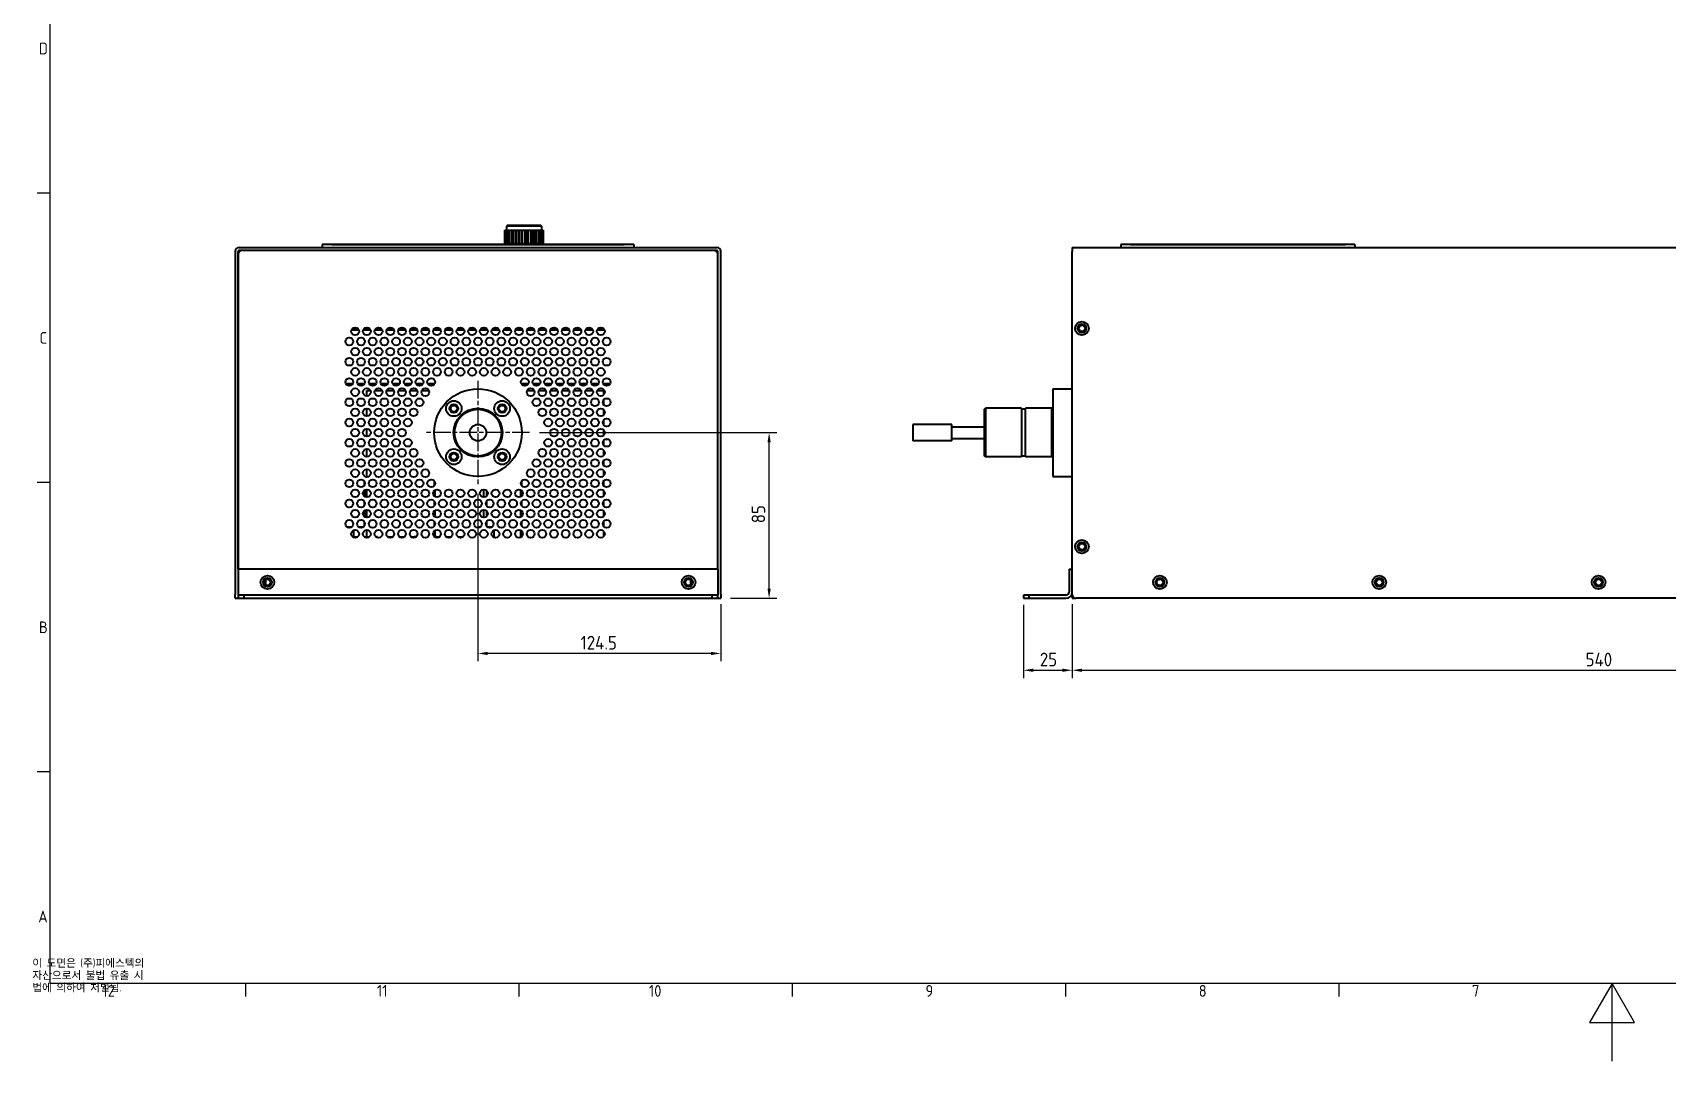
# Model space of a CAD drawing. Header units: millimetres. Extents: x 0 to 1682, y 0 to 1188.
# Drawn here: x 31 to 869, y 0 to 528 of the extents above; entities that cross this region are included whole.
import ezdxf

# ---------------------------------------------------------------- set-up
doc = ezdxf.new("R2010")
doc.units = ezdxf.units.MM
doc.header["$LTSCALE"] = 2
doc.linetypes.add('CHAIN', pattern=[0.3543, 0.2362, -0.0295, 0.0591, -0.0295])
doc.layers.get('0').update_dxf_attribs({"color": 3, "lineweight": 25})
for name, color, linetype, lineweight in [('가시적인 것(ISO)', 3, 'Continuous', 40), ('가시적인 좁은 것(ISO)', 3, 'Continuous', 35), ('경계(ISO)', 7, 'Continuous', 25), ('기호(ISO)', 5, 'Continuous', 25), ('중심 표식(ISO)', 1, 'Continuous', 25), ('치수(ISO)', 2, 'Continuous', 25)]:
    doc.layers.add(name, color=color, linetype=linetype, lineweight=lineweight)
doc.styles.add('문자 텍스트_M2B', font='isocp.shx')
doc.styles.add('문자 텍스트_PSTEK_POSCO', font='isocp.shx')
doc.styles.add('치수 텍스트_PSTEK_POSCO', font='isocp.shx')
doc.dimstyles.new('치수_PSTEK_POSCO', dxfattribs={"dimscale": 2, "dimtxt": 3.5, "dimasz": 2.5, "dimexe": 2, "dimexo": 2.5, "dimgap": 1, "dimtad": 1, "dimrnd": 1e-08, "dimdsep": 46, "dimtxsty": '치수 텍스트_PSTEK_POSCO', "dimcen": 0.09, "dimdle": 10, "dimclrd": 7, "dimclre": 7, "dimclrt": 2, "dimadec": 1, "dimazin": 2, "dimtfac": 1, "dimtmove": 0, "dimatfit": 3, "dimfxl": 0, "dimtolj": 1, "dimlwd": -1, "dimlwe": -1, "dimarcsym": 0})

# ---------------------------------------------------------------- blocks, each defined once
blk = doc.blocks.new('경계 Default Border')
at = {"layer": '경계(ISO)'}
for p, q in [((20, 222.75), (16.6, 222.75)), ((20, 148.5), (16.6, 148.5)), ((20, 74.25), (16.6, 74.25)), ((70.08, 20), (70.08, 16.6)), ((140.17, 20), (140.17, 16.6)), ((210.25, 20), (210.25, 16.6)), ((280.33, 20), (280.33, 16.6)), ((350.42, 20), (350.42, 16.6))]:
    blk.add_line(p, q, dxfattribs=at)
at = {"layer": '경계(ISO)', "flags": 128}
for points in [[(20, 20), (20, 574), (821, 574), (821, 20), (20, 20)], [(420.5, 0), (420.5, 20), (414.73, 10), (426.27, 10), (420.5, 20)]]:
    blk.add_lwpolyline(points, dxfattribs=at)
at = {"layer": '경계(ISO)', "color": 2, "char_height": 3, "attachment_point": 7, "style": '문자 텍스트_M2B'}
for s, insert in [('D', (17.08, 258.35)), ('C', (17.24, 184.1)), ('B', (17.08, 109.85)), ('A', (16.91, 35.62)), ('12', (33.36, 16.57)), ('11', (103.78, 16.6)), ('10', (173.53, 16.57)), ('9', (244.44, 16.57)), ('8', (314.52, 16.57)), ('7', (384.6, 16.59))]:
    blk.add_mtext(s, dxfattribs=dict(at, insert=insert))
blk = doc.blocks.new('*D30')
at = {"layer": 'Defpoints', "color": 0, "transparency": 16777216}
for p in [(564.12, 239.6), (1104.12, 239.6), (1104.12, 200.67)]:
    blk.add_point(p, dxfattribs=at)
at = {"layer": '치수(ISO)', "color": 7, "transparency": 16777216}
for p, q in [((564.12, 234.6), (564.12, 196.67)), ((1104.12, 234.6), (1104.12, 196.67)), ((569.12, 200.67), (1099.12, 200.67))]:
    blk.add_line(p, q, dxfattribs=at)
for points in [[(569.12, 201.51), (569.12, 199.84), (564.12, 200.67)], [(1099.12, 201.51), (1099.12, 199.84), (1104.12, 200.67)]]:
    blk.add_solid(points, dxfattribs=at)
at = {"layer": '치수(ISO)', "color": 2, "transparency": 16777216, "insert": (827.47, 206.17), "char_height": 7, "attachment_point": 4, "style": '치수 텍스트_PSTEK_POSCO'}
blk.add_mtext('\\A1;540', dxfattribs=at)
blk = doc.blocks.new('*D32')
at = {"layer": 'Defpoints', "color": 0, "transparency": 16777216}
for p in [(539.12, 239.2), (564.12, 239.6), (564.12, 200.67)]:
    blk.add_point(p, dxfattribs=at)
at = {"layer": '치수(ISO)', "color": 7, "transparency": 16777216}
for p, q in [((539.12, 234.2), (539.12, 196.67)), ((564.12, 234.6), (564.12, 196.67)), ((544.12, 200.67), (559.12, 200.67))]:
    blk.add_line(p, q, dxfattribs=at)
for points in [[(544.12, 201.51), (544.12, 199.84), (539.12, 200.67)], [(559.12, 201.51), (559.12, 199.84), (564.12, 200.67)]]:
    blk.add_solid(points, dxfattribs=at)
at = {"layer": '치수(ISO)', "color": 2, "transparency": 16777216, "insert": (547.54, 206.18), "char_height": 7, "attachment_point": 4, "style": '치수 텍스트_PSTEK_POSCO'}
blk.add_mtext('\\A1;25', dxfattribs=at)
blk = doc.blocks.new('*D33')
at = {"layer": 'Defpoints', "color": 0, "transparency": 16777216}
for p in [(259.37, 296.1), (383.87, 239.6), (259.37, 209.29)]:
    blk.add_point(p, dxfattribs=at)
at = {"layer": '치수(ISO)', "color": 7, "transparency": 16777216}
for p, q in [((259.37, 291.1), (259.37, 205.29)), ((383.87, 234.6), (383.87, 205.29)), ((378.87, 209.29), (264.37, 209.29))]:
    blk.add_line(p, q, dxfattribs=at)
for points in [[(264.37, 210.12), (264.37, 208.46), (259.37, 209.29)], [(378.87, 210.12), (378.87, 208.46), (383.87, 209.29)]]:
    blk.add_solid(points, dxfattribs=at)
at = {"layer": '치수(ISO)', "color": 2, "transparency": 16777216, "insert": (312.02, 214.79), "char_height": 7, "attachment_point": 4, "style": '치수 텍스트_PSTEK_POSCO'}
blk.add_mtext('\\A1;124.5', dxfattribs=at)
blk = doc.blocks.new('*D34')
at = {"layer": 'Defpoints', "color": 0, "transparency": 16777216}
for p in [(285.87, 322.6), (408.68, 322.6), (383.87, 237.6)]:
    blk.add_point(p, dxfattribs=at)
at = {"layer": '치수(ISO)', "color": 7, "transparency": 16777216}
for p, q in [((290.87, 322.6), (412.68, 322.6)), ((408.68, 242.6), (408.68, 317.6)), ((388.87, 237.6), (412.68, 237.6))]:
    blk.add_line(p, q, dxfattribs=at)
for points in [[(407.85, 317.6), (409.51, 317.6), (408.68, 322.6)], [(407.85, 242.6), (409.51, 242.6), (408.68, 237.6)]]:
    blk.add_solid(points, dxfattribs=at)
at = {"layer": '치수(ISO)', "color": 2, "transparency": 16777216, "insert": (403.18, 276.1), "char_height": 7, "attachment_point": 4, "rotation": 90, "style": '치수 텍스트_PSTEK_POSCO'}
blk.add_mtext('\\A1;85', dxfattribs=at)

msp = doc.modelspace()

# ---------------------------------------------------------------- linework, layer by layer
at = {"layer": '가시적인 것(ISO)'}
for p, q in [((274.5181, 429.0492), (274.0181, 428.5492)), ((274.0181, 428.5492), (274.0181, 426.5492)), ((292.0181, 428.5492), (274.0181, 428.5492)), ((274.5181, 429.0492), (291.5181, 429.0492)), ((291.5181, 429.0492), (292.0181, 428.5492)), ((292.0181, 428.5492), (292.0181, 426.5492)), ((273.2181, 426.5492), (273.2369, 426.5492)), ((273.2181, 419.3992), (273.2181, 426.5492)), ((273.2369, 419.3992), (273.2181, 419.3992)), ((273.2369, 426.5492), (273.4526, 426.5492)), ((273.2369, 419.3992), (273.2369, 426.5492)), ((273.4526, 419.3992), (273.2369, 419.3992)), ((273.4526, 426.5492), (273.4526, 419.3992)), ((273.4526, 426.5492), (273.9031, 426.5492)), ((273.9031, 419.3992), (273.4526, 419.3992)), ((273.9031, 426.5492), (274.5793, 426.5492)), ((273.9031, 419.3992), (273.9031, 426.5492)), ((274.5793, 419.3992), (273.9031, 419.3992)), ((274.2181, 419.1092), (274.2181, 419.3992)), ((274.5793, 426.5492), (274.5793, 419.3992)), ((274.5793, 426.5492), (275.4615, 426.5492)), ((275.4615, 419.3992), (274.5793, 419.3992)), ((275.4615, 426.5492), (276.532, 426.5492)), ((275.4615, 419.3992), (275.4615, 426.5492)), ((276.532, 419.3992), (275.4615, 419.3992)), ((276.532, 426.5492), (276.532, 419.3992)), ((276.532, 426.5492), (277.7597, 426.5492)), ((277.7597, 419.3992), (276.532, 419.3992)), ((277.7597, 426.5492), (278.8004, 426.5492)), ((277.7597, 419.3992), (277.7597, 426.5492)), ((278.8004, 419.3992), (277.7597, 419.3992)), ((278.8004, 426.5492), (278.8004, 419.3992)), ((278.8004, 426.5492), (279.1196, 426.5492)), ((279.1196, 419.3992), (278.8004, 419.3992)), ((279.1196, 426.5492), (279.1196, 419.3992)), ((279.1196, 426.5492), (280.5725, 426.5492)), ((280.5725, 419.3992), (279.1196, 419.3992)), ((280.5725, 426.5492), (281.4636, 426.5492)), ((280.5725, 419.3992), (280.5725, 426.5492)), ((281.4636, 419.3992), (280.5725, 419.3992)), ((281.4636, 426.5492), (281.4636, 419.3992)), ((281.4636, 426.5492), (282.0889, 426.5492)), ((282.0889, 419.3992), (281.4636, 419.3992)), ((282.0889, 426.5492), (282.0889, 419.3992)), ((282.0889, 426.5492), (283.6248, 426.5492)), ((283.6248, 419.3992), (282.0889, 419.3992)), ((283.6248, 426.5492), (284.2791, 426.5492)), ((283.6248, 419.3992), (283.6248, 426.5492)), ((284.2791, 419.3992), (283.6248, 419.3992)), ((284.2791, 426.5492), (284.2791, 419.3992)), ((284.2791, 426.5492), (285.1491, 426.5492)), ((285.1491, 419.3992), (284.2791, 419.3992)), ((285.1491, 426.5492), (285.1491, 419.3992)), ((285.1491, 426.5492), (286.6177, 426.5492)), ((286.6177, 419.3992), (285.1491, 419.3992)), ((286.6177, 426.5492), (286.9711, 426.5492)), ((286.6177, 419.3992), (286.6177, 426.5492)), ((286.9711, 419.3992), (286.6177, 419.3992)), ((286.9711, 426.5492), (288.0007, 426.5492)), ((286.9711, 426.5492), (286.9711, 419.3992)), ((288.0007, 419.3992), (286.9711, 419.3992)), ((288.0007, 426.5492), (288.0007, 419.3992)), ((288.0007, 426.5492), (289.2582, 426.5492)), ((289.2582, 419.3992), (288.0007, 419.3992)), ((289.2582, 426.5492), (289.2761, 426.5492)), ((289.2582, 419.3992), (289.2582, 426.5492)), ((289.2761, 419.3992), (289.2582, 419.3992)), ((289.2761, 426.5492), (289.2761, 419.3992)), ((289.2761, 426.5492), (290.3645, 426.5492)), ((290.3645, 419.3992), (289.2761, 419.3992)), ((290.3645, 426.5492), (290.3645, 419.3992)), ((290.3645, 426.5492), (291.2879, 426.5492)), ((291.2879, 419.3992), (290.3645, 419.3992)), ((291.2879, 419.3992), (291.2879, 426.5492)), ((291.2879, 426.5492), (292.0093, 426.5492)), ((292.0093, 419.3992), (291.2879, 419.3992)), ((291.8181, 419.1092), (291.8181, 419.3992)), ((292.0093, 426.5492), (292.0093, 419.3992)), ((292.0093, 426.5492), (292.5081, 426.5492)), ((292.5081, 419.3992), (292.0093, 419.3992)), ((292.5081, 419.3992), (292.5081, 426.5492)), ((292.5081, 426.5492), (292.7739, 426.5492)), ((292.7739, 419.3992), (292.5081, 419.3992)), ((292.7739, 426.5492), (292.7739, 419.3992)), ((292.7739, 426.5492), (292.8181, 426.5492)), ((292.8181, 419.3992), (292.7739, 419.3992)), ((292.8181, 419.3992), (292.8181, 426.5492)), ((134.8681, 415.5992), (134.8681, 239.5992)), ((136.3681, 252.5992), (136.3681, 415.5992)), ((136.4316, 414.5992), (136.3681, 414.5992)), ((136.3681, 414.0992), (136.3681, 252.5992)), ((136.8681, 417.5992), (381.8681, 417.5992)), ((381.8681, 416.0992), (136.8681, 416.0992)), ((380.3681, 416.0992), (138.3681, 416.0992)), ((339.3681, 419.0992), (179.3681, 419.0992)), ((179.3681, 419.0992), (179.3681, 417.5992)), ((184.3681, 419.1092), (189.3681, 419.1092)), ((184.3681, 419.0992), (184.3681, 419.1092)), ((189.3681, 419.1092), (329.3681, 419.1092)), ((189.3681, 419.0992), (189.3681, 419.1092)), ((329.3681, 419.1092), (334.3681, 419.1092)), ((329.3681, 419.0992), (329.3681, 419.1092)), ((334.3681, 419.0992), (334.3681, 419.1092)), ((339.3681, 419.0992), (339.3681, 417.5992)), ((382.3046, 414.5992), (382.3681, 414.5992)), ((382.3681, 252.5992), (382.3681, 415.5992)), ((382.3681, 252.5992), (382.3681, 414.0992)), ((383.8681, 239.5992), (383.8681, 415.5992)), ((564.1219, 417.5992), (1104.1219, 417.5992)), ((564.1219, 417.5992), (564.1219, 415.5992)), ((564.1219, 239.5992), (564.1219, 415.5992)), ((709.1219, 419.0992), (589.1219, 419.0992)), ((589.1219, 419.0992), (589.1219, 417.5992)), ((594.1219, 419.1092), (599.1219, 419.1092)), ((594.1219, 419.0992), (594.1219, 419.1092)), ((599.1219, 419.1092), (699.1219, 419.1092)), ((599.1219, 419.0992), (599.1219, 419.1092)), ((699.1219, 419.1092), (704.1219, 419.1092)), ((699.1219, 419.0992), (699.1219, 419.1092)), ((704.1219, 419.0992), (704.1219, 419.1092)), ((709.1219, 419.0992), (709.1219, 417.5992)), ((198.2938, 375.0992), (194.4424, 375.0992)), ((197.6442, 376.0992), (195.092, 376.0992)), ((204.2938, 375.0992), (200.4424, 375.0992)), ((203.6442, 376.0992), (201.092, 376.0992)), ((210.2938, 375.0992), (206.4424, 375.0992)), ((209.6442, 376.0992), (207.092, 376.0992)), ((216.2938, 375.0992), (212.4424, 375.0992)), ((215.6442, 376.0992), (213.092, 376.0992)), ((222.2938, 375.0992), (218.4424, 375.0992)), ((221.6442, 376.0992), (219.092, 376.0992)), ((228.2938, 375.0992), (224.4424, 375.0992)), ((227.6442, 376.0992), (225.092, 376.0992)), ((234.2938, 375.0992), (230.4424, 375.0992)), ((233.6442, 376.0992), (231.092, 376.0992)), ((240.2938, 375.0992), (236.4424, 375.0992)), ((239.6442, 376.0992), (237.092, 376.0992)), ((246.2938, 375.0992), (242.4424, 375.0992)), ((245.6442, 376.0992), (243.092, 376.0992)), ((252.2938, 375.0992), (248.4424, 375.0992)), ((251.6442, 376.0992), (249.092, 376.0992)), ((258.2938, 375.0992), (254.4424, 375.0992)), ((257.6442, 376.0992), (255.092, 376.0992)), ((264.2938, 375.0992), (260.4424, 375.0992)), ((263.6442, 376.0992), (261.092, 376.0992)), ((270.2938, 375.0992), (266.4424, 375.0992)), ((269.6442, 376.0992), (267.092, 376.0992)), ((276.2938, 375.0992), (272.4424, 375.0992)), ((275.6442, 376.0992), (273.092, 376.0992)), ((282.2938, 375.0992), (278.4424, 375.0992)), ((281.6442, 376.0992), (279.092, 376.0992)), ((288.2938, 375.0992), (284.4424, 375.0992)), ((287.6442, 376.0992), (285.092, 376.0992)), ((294.2938, 375.0992), (290.4424, 375.0992)), ((293.6442, 376.0992), (291.092, 376.0992)), ((300.2938, 375.0992), (296.4424, 375.0992)), ((299.6442, 376.0992), (297.092, 376.0992)), ((306.2938, 375.0992), (302.4424, 375.0992)), ((305.6442, 376.0992), (303.092, 376.0992)), ((312.2938, 375.0992), (308.4424, 375.0992)), ((311.6442, 376.0992), (309.092, 376.0992)), ((318.2938, 375.0992), (314.4424, 375.0992)), ((317.6442, 376.0992), (315.092, 376.0992)), ((324.2938, 375.0992), (320.4424, 375.0992)), ((323.6442, 376.0992), (321.092, 376.0992)), ((195.1115, 347.5992), (191.6246, 347.5992)), ((201.1115, 347.5992), (197.6246, 347.5992)), ((202.3682, 344.1992), (204.1941, 344.1992)), ((202.3682, 341.3832), (202.3682, 344.1992)), ((207.1115, 347.5992), (203.6246, 347.5992)), ((206.5421, 344.1992), (210.1941, 344.1992)), ((213.1115, 347.5992), (209.6246, 347.5992)), ((212.5421, 344.1992), (216.1941, 344.1992)), ((219.1115, 347.5992), (215.6246, 347.5992)), ((218.5421, 344.1992), (222.1941, 344.1992)), ((225.1115, 347.5992), (221.6246, 347.5992)), ((224.5421, 344.1992), (228.1941, 344.1992)), ((231.1115, 347.5992), (227.6246, 347.5992)), ((230.5421, 344.1992), (234.1941, 344.1992)), ((237.1115, 347.5992), (233.6246, 347.5992)), ((285.1115, 347.5992), (281.6246, 347.5992)), ((284.5421, 344.1992), (288.1941, 344.1992)), ((291.1115, 347.5992), (287.6246, 347.5992)), ((290.5421, 344.1992), (294.1941, 344.1992)), ((297.1115, 347.5992), (293.6246, 347.5992)), ((296.5421, 344.1992), (300.1941, 344.1992)), ((303.1115, 347.5992), (299.6246, 347.5992)), ((302.5421, 344.1992), (306.1941, 344.1992)), ((309.1115, 347.5992), (305.6246, 347.5992)), ((308.5421, 344.1992), (312.1941, 344.1992)), ((315.1115, 347.5992), (311.6246, 347.5992)), ((314.5421, 344.1992), (318.1941, 344.1992)), ((321.1115, 347.5992), (317.6246, 347.5992)), ((320.5421, 344.1992), (323.8681, 344.1992)), ((327.1115, 347.5992), (323.6246, 347.5992)), ((323.8681, 342.0603), (323.8681, 344.1992)), ((554.1219, 345.0992), (554.1219, 300.0992)), ((554.1219, 345.0992), (564.1219, 345.0992)), ((323.8681, 336.8643), (323.8681, 339.51)), ((202.3682, 330.9912), (202.3682, 334.9912)), ((323.8681, 331.6683), (323.8681, 334.314)), ((323.8681, 326.4723), (323.8681, 329.118)), ((519.1219, 334.5992), (519.6219, 335.0992)), ((519.1219, 310.5992), (519.1219, 334.5992)), ((519.6219, 335.0992), (519.6219, 310.0992)), ((538.1219, 335.0992), (519.6219, 335.0992)), ((538.1219, 335.0992), (538.1219, 310.0992)), ((540.1219, 334.5992), (538.1219, 334.5992)), ((540.1219, 310.0992), (540.1219, 335.0992)), ((553.6219, 335.0992), (540.1219, 335.0992)), ((553.6219, 310.0992), (553.6219, 335.0992)), ((554.1219, 334.5992), (553.6219, 335.0992)), ((202.3682, 320.5992), (202.3682, 324.5992)), ((323.8681, 321.2763), (323.8681, 323.922)), ((323.8681, 316.0803), (323.8681, 318.726)), ((324.4881, 319.1992), (326.2481, 319.1992)), ((482.3719, 326.8492), (482.3719, 318.3492)), ((502.3719, 326.8492), (482.3719, 326.8492)), ((502.3719, 318.3492), (502.3719, 326.8492)), ((502.3719, 325.5242), (519.1219, 325.5242)), ((502.3719, 319.6742), (519.1219, 319.6742)), ((202.3682, 310.2072), (202.3682, 314.2072)), ((323.8681, 310.8843), (323.8681, 313.53)), ((502.3719, 318.3492), (482.3719, 318.3492)), ((519.1219, 310.5992), (519.6219, 310.0992)), ((540.1219, 310.5992), (538.1219, 310.5992)), ((554.1219, 310.5992), (553.6219, 310.0992)), ((202.3682, 299.8152), (202.3682, 303.8152)), ((323.8681, 305.6883), (323.8681, 308.334)), ((323.8681, 300.4923), (323.8681, 303.138)), ((538.1219, 310.0992), (519.6219, 310.0992)), ((553.6219, 310.0992), (540.1219, 310.0992)), ((201.1088, 295.6343), (201.1088, 297.604)), ((236.8681, 297.942), (236.8681, 295.2963)), ((281.8681, 295.2963), (281.8681, 297.942)), ((323.8681, 295.2963), (323.8681, 297.942)), ((554.1219, 300.0992), (564.1219, 300.0992)), ((201.1088, 289.8694), (201.1088, 292.9769)), ((201.1088, 285.2423), (201.1088, 287.212)), ((202.1078, 289.4402), (202.1078, 293.4062)), ((202.3682, 289.4232), (202.3682, 293.4232)), ((236.8681, 292.746), (236.8681, 290.1003)), ((236.8681, 287.55), (236.8681, 284.9043)), ((237.3681, 289.6911), (237.3681, 293.1552)), ((262.3681, 289.4232), (262.3681, 293.4232)), ((263.8681, 290.1003), (263.8681, 292.746)), ((263.8681, 284.9043), (263.8681, 287.55)), ((263.8682, 290.1004), (263.8682, 292.7459)), ((263.8682, 284.9042), (263.8682, 287.5502)), ((281.3681, 289.6911), (281.3681, 293.1552)), ((281.8681, 290.1003), (281.8681, 292.746)), ((281.8681, 284.9043), (281.8681, 287.55)), ((323.8681, 290.1003), (323.8681, 292.746)), ((323.8681, 284.9043), (323.8681, 287.55)), ((201.1088, 279.4774), (201.1088, 282.5849)), ((201.1088, 274.8503), (201.1088, 276.82)), ((202.1078, 279.0482), (202.1078, 283.0142)), ((202.3682, 279.0312), (202.3682, 283.0312)), ((236.8681, 282.354), (236.8681, 279.7083)), ((236.8681, 277.158), (236.8681, 274.5123)), ((237.3681, 279.2991), (237.3681, 282.7632)), ((262.3681, 279.0312), (262.3681, 283.0312)), ((263.8681, 279.7083), (263.8681, 282.354)), ((263.8681, 274.5123), (263.8681, 277.158)), ((263.8682, 279.7084), (263.8682, 282.3539)), ((263.8682, 274.5122), (263.8682, 277.1582)), ((281.3681, 279.2991), (281.3681, 282.7632)), ((281.8681, 279.7083), (281.8681, 282.354)), ((281.8681, 274.5123), (281.8681, 277.158)), ((323.8681, 279.7083), (323.8681, 282.354)), ((323.8681, 274.5123), (323.8681, 277.158)), ((192.2177, 274.1992), (194.5185, 274.1992)), ((194.9801, 269.1992), (195.7171, 269.1992)), ((195.6565, 269.1992), (195.6565, 272.5083)), ((195.7171, 269.1992), (196.2056, 269.1992)), ((195.7171, 268.7481), (195.7171, 269.1992)), ((196.2056, 269.1992), (197.756, 269.1992)), ((196.2056, 268.6458), (196.2056, 269.1992)), ((198.2177, 274.1992), (199.8685, 274.1992)), ((199.8685, 274.1992), (200.5185, 274.1992)), ((199.8685, 273.8988), (199.8685, 274.1992)), ((200.9801, 269.1992), (201.8953, 269.1992)), ((201.8953, 269.1992), (201.8954, 269.1992)), ((201.8953, 268.6959), (201.8953, 269.1992)), ((201.8954, 269.1992), (203.5478, 269.1992)), ((201.8954, 268.6958), (201.8954, 269.1992)), ((202.3682, 269.1992), (202.3682, 272.6392)), ((203.5478, 269.0241), (203.5478, 269.1992)), ((203.756, 269.1992), (203.5478, 269.1992)), ((206.9801, 269.1992), (207.5566, 269.1992)), ((207.8372, 269.1992), (207.5566, 269.1992)), ((207.5566, 268.8112), (207.5566, 269.1992)), ((207.8372, 268.7109), (207.8372, 269.1992)), ((213.5345, 269.1992), (212.9801, 269.1992)), ((213.5345, 269.1992), (215.756, 269.1992)), ((213.5345, 268.8212), (213.5345, 269.1992)), ((218.9801, 269.1992), (221.756, 269.1992)), ((224.9801, 269.1992), (226.7017, 269.1992)), ((227.596, 269.1992), (226.7017, 269.1992)), ((226.7017, 268.6672), (226.7017, 269.1992)), ((227.596, 269.0605), (227.596, 269.1992)), ((236.8681, 271.962), (236.8681, 269.3163)), ((237.3681, 268.9071), (237.3681, 272.3712)), ((238.1056, 269.1992), (237.3681, 269.1992)), ((238.1056, 269.1992), (239.756, 269.1992)), ((238.1056, 268.6565), (238.1056, 269.1992)), ((242.9801, 269.1992), (245.756, 269.1992)), ((248.9801, 269.1992), (251.3033, 269.1992)), ((251.3033, 268.8713), (251.3033, 269.1992)), ((251.756, 269.1992), (251.3033, 269.1992)), ((259.0701, 274.1992), (260.5185, 274.1992)), ((259.0701, 273.8575), (259.0701, 274.1992)), ((264.2177, 274.1992), (266.5185, 274.1992)), ((267.7061, 268.7519), (267.7061, 272.5264)), ((281.3681, 268.9071), (281.3681, 272.3712)), ((281.8681, 269.3163), (281.8681, 271.962)), ((323.8681, 269.3163), (323.8681, 271.962)), ((136.3681, 252.5992), (136.3681, 240.7992)), ((382.3681, 252.5992), (136.3681, 252.5992)), ((382.3681, 252.5992), (382.3681, 240.7992)), ((562.5219, 252.5992), (562.5219, 240.7992)), ((562.5219, 252.5992), (564.1219, 252.5992)), ((150.3681, 247.075), (150.3681, 244.5234)), ((368.3681, 247.075), (368.3681, 244.5234)), ((134.8681, 237.5992), (134.8681, 239.5992)), ((134.8681, 237.5992), (136.3681, 237.5992)), ((136.3681, 240.7992), (136.3681, 239.1992)), ((139.3681, 239.1992), (136.3681, 239.1992)), ((136.3681, 239.1992), (136.3681, 237.5992)), ((136.3681, 237.5992), (139.3681, 237.5992)), ((139.3681, 237.5992), (139.3681, 239.1992)), ((379.3681, 239.1992), (139.3681, 239.1992)), ((139.3681, 237.5992), (379.3681, 237.5992)), ((379.3681, 239.1992), (379.3681, 237.5992)), ((382.3681, 239.1992), (379.3681, 239.1992)), ((379.3681, 237.5992), (382.3681, 237.5992)), ((382.3681, 240.7992), (382.3681, 239.1992)), ((382.3681, 237.5992), (382.3681, 239.1992)), ((382.3681, 237.5992), (383.8681, 237.5992)), ((383.8681, 239.5992), (383.8681, 237.5992)), ((539.1219, 239.1992), (539.1219, 237.5992)), ((542.1219, 239.1992), (539.1219, 239.1992)), ((539.1219, 237.5992), (542.1219, 237.5992)), ((542.1219, 237.5992), (542.1219, 239.1992)), ((560.9219, 239.1992), (542.1219, 239.1992)), ((542.1219, 237.5992), (560.9219, 237.5992)), ((564.1219, 239.0992), (564.1219, 239.5992)), ((564.1219, 239.0992), (564.1219, 237.5992)), ((564.1854, 239.0992), (564.1219, 239.0992)), ((564.1219, 237.5992), (566.1219, 237.5992)), ((1102.1219, 237.5992), (566.1219, 237.5992))]:
    msp.add_line(p, q, dxfattribs=at)
for centre, radius in [((569.1219, 376.0992), 3.5), ((569.1219, 376.0992), 2.25), ((569.1219, 376.0992), 1.621), ((193.3681, 369.3632), 2), ((196.3681, 374.5592), 2), ((199.3681, 369.3632), 2), ((202.3681, 374.5592), 2), ((205.3681, 369.3632), 2), ((208.3681, 374.5592), 2), ((211.3681, 369.3632), 2), ((214.3681, 374.5592), 2), ((217.3681, 369.3632), 2), ((220.3681, 374.5592), 2), ((223.3681, 369.3632), 2), ((226.3681, 374.5592), 2), ((229.3681, 369.3632), 2), ((232.3681, 374.5592), 2), ((235.3681, 369.3632), 2), ((238.3681, 374.5592), 2), ((241.3681, 369.3632), 2), ((244.3681, 374.5592), 2), ((247.3681, 369.3632), 2), ((250.3681, 374.5592), 2), ((253.3681, 369.3632), 2), ((256.3681, 374.5592), 2), ((259.3681, 369.3632), 2), ((262.3681, 374.5592), 2), ((265.3681, 369.3632), 2), ((268.3681, 374.5592), 2), ((271.3681, 369.3632), 2), ((274.3681, 374.5592), 2), ((277.3681, 369.3632), 2), ((280.3681, 374.5592), 2), ((283.3681, 369.3632), 2), ((286.3681, 374.5592), 2), ((289.3681, 369.3632), 2), ((292.3681, 374.5592), 2), ((295.3681, 369.3632), 2), ((298.3681, 374.5592), 2), ((301.3681, 369.3632), 2), ((304.3681, 374.5592), 2), ((307.3681, 369.3632), 2), ((310.3681, 374.5592), 2), ((313.3681, 369.3632), 2), ((316.3681, 374.5592), 2), ((319.3681, 369.3632), 2), ((322.3681, 374.5592), 2), ((325.3681, 369.3632), 2), ((193.3681, 358.9712), 2), ((196.3681, 364.1672), 2), ((199.3681, 358.9712), 2), ((202.3681, 364.1672), 2), ((205.3681, 358.9712), 2), ((208.3681, 364.1672), 2), ((211.3681, 358.9712), 2), ((214.3681, 364.1672), 2), ((217.3681, 358.9712), 2), ((220.3681, 364.1672), 2), ((223.3681, 358.9712), 2), ((226.3681, 364.1672), 2), ((229.3681, 358.9712), 2), ((232.3681, 364.1672), 2), ((235.3681, 358.9712), 2), ((238.3681, 364.1672), 2), ((241.3681, 358.9712), 2), ((244.3681, 364.1672), 2), ((247.3681, 358.9712), 2), ((250.3681, 364.1672), 2), ((253.3681, 358.9712), 2), ((256.3681, 364.1672), 2), ((259.3681, 358.9712), 2), ((262.3681, 364.1672), 2), ((265.3681, 358.9712), 2), ((268.3681, 364.1672), 2), ((271.3681, 358.9712), 2), ((274.3681, 364.1672), 2), ((277.3681, 358.9712), 2), ((280.3681, 364.1672), 2), ((283.3681, 358.9712), 2), ((286.3681, 364.1672), 2), ((289.3681, 358.9712), 2), ((292.3681, 364.1672), 2), ((295.3681, 358.9712), 2), ((298.3681, 364.1672), 2), ((301.3681, 358.9712), 2), ((304.3681, 364.1672), 2), ((307.3681, 358.9712), 2), ((310.3681, 364.1672), 2), ((313.3681, 358.9712), 2), ((316.3681, 364.1672), 2), ((319.3681, 358.9712), 2), ((322.3681, 364.1672), 2), ((325.3681, 358.9712), 2), ((196.3681, 353.7752), 2), ((202.3681, 353.7752), 2), ((208.3681, 353.7752), 2), ((214.3681, 353.7752), 2), ((220.3681, 353.7752), 2), ((226.3681, 353.7752), 2), ((232.3681, 353.7752), 2), ((238.3681, 353.7752), 2), ((244.3681, 353.7752), 2), ((250.3681, 353.7752), 2), ((256.3681, 353.7752), 2), ((262.3681, 353.7752), 2), ((268.3681, 353.7752), 2), ((274.3681, 353.7752), 2), ((280.3681, 353.7752), 2), ((286.3681, 353.7752), 2), ((292.3681, 353.7752), 2), ((298.3681, 353.7752), 2), ((304.3681, 353.7752), 2), ((310.3681, 353.7752), 2), ((316.3681, 353.7752), 2), ((322.3681, 353.7752), 2), ((193.3681, 348.5792), 2), ((196.3681, 343.3832), 2), ((199.3681, 348.5792), 2), ((202.3681, 343.3832), 2), ((205.3681, 348.5792), 2), ((208.3681, 343.3832), 2), ((211.3681, 348.5792), 2), ((214.3681, 343.3832), 2), ((217.3681, 348.5792), 2), ((220.3681, 343.3832), 2), ((223.3681, 348.5792), 2), ((226.3681, 343.3832), 2), ((229.3681, 348.5792), 2), ((232.3681, 343.3832), 2), ((235.3681, 348.5792), 2), ((259.3681, 322.5992), 22.5), ((283.3681, 348.5792), 2), ((286.3681, 343.3832), 2), ((289.3681, 348.5792), 2), ((292.3681, 343.3832), 2), ((295.3681, 348.5792), 2), ((298.3681, 343.3832), 2), ((301.3681, 348.5792), 2), ((304.3681, 343.3832), 2), ((307.3681, 348.5792), 2), ((310.3681, 343.3832), 2), ((313.3681, 348.5792), 2), ((316.3681, 343.3832), 2), ((319.3681, 348.5792), 2), ((322.3681, 343.3832), 2), ((325.3681, 348.5792), 2), ((193.3681, 338.1872), 2), ((199.3681, 338.1872), 2), ((205.3681, 338.1872), 2), ((211.3681, 338.1872), 2), ((217.3681, 338.1872), 2), ((223.3681, 338.1872), 2), ((229.3681, 338.1872), 2), ((246.9937, 334.9735), 4), ((246.9937, 334.9735), 2.25), ((246.9937, 334.9735), 1.621), ((271.7425, 334.9735), 4), ((271.7425, 334.9735), 2.25), ((271.7425, 334.9735), 1.621), ((289.3681, 338.1872), 2), ((295.3681, 338.1872), 2), ((301.3681, 338.1872), 2), ((307.3681, 338.1872), 2), ((313.3681, 338.1872), 2), ((319.3681, 338.1872), 2), ((325.3681, 338.1872), 2), ((193.3681, 327.7952), 2), ((196.3681, 332.9912), 2), ((199.3681, 327.7952), 2), ((202.3681, 332.9912), 2), ((205.3681, 327.7952), 2), ((208.3681, 332.9912), 2), ((211.3681, 327.7952), 2), ((214.3681, 332.9912), 2), ((217.3681, 327.7952), 2), ((220.3681, 332.9912), 2), ((223.3681, 327.7952), 2), ((226.3681, 332.9912), 2), ((259.3681, 322.5992), 12.5), ((259.3681, 322.5992), 12), ((292.3681, 332.9912), 2), ((295.3681, 327.7952), 2), ((298.3681, 332.9912), 2), ((301.3681, 327.7952), 2), ((304.3681, 332.9912), 2), ((307.3681, 327.7952), 2), ((310.3681, 332.9912), 2), ((313.3681, 327.7952), 2), ((316.3681, 332.9912), 2), ((319.3681, 327.7952), 2), ((322.3681, 332.9912), 2), ((325.3681, 327.7952), 2), ((193.3681, 317.4032), 2), ((196.3681, 322.5992), 2), ((199.3681, 317.4032), 2), ((202.3681, 322.5992), 2), ((205.3681, 317.4032), 2), ((208.3681, 322.5992), 2), ((211.3681, 317.4032), 2), ((214.3681, 322.5992), 2), ((217.3681, 317.4032), 2), ((220.3681, 322.5992), 2), ((223.3681, 317.4032), 2), ((259.3681, 322.5992), 4.25), ((295.3681, 317.4032), 2), ((298.3681, 322.5992), 2), ((301.3681, 317.4032), 2), ((304.3681, 322.5992), 2), ((307.3681, 317.4032), 2), ((310.3681, 322.5992), 2), ((313.3681, 317.4032), 2), ((316.3681, 322.5992), 2), ((319.3681, 317.4032), 2), ((322.3681, 322.5992), 2), ((325.3681, 317.4032), 2), ((196.3681, 312.2072), 2), ((202.3681, 312.2072), 2), ((208.3681, 312.2072), 2), ((214.3681, 312.2072), 2), ((220.3681, 312.2072), 2), ((226.3681, 312.2072), 2), ((246.9937, 310.2248), 4), ((246.9937, 310.2248), 2.25), ((246.9937, 310.2248), 1.621), ((271.7425, 310.2248), 4), ((271.7425, 310.2248), 2.25), ((271.7425, 310.2248), 1.621), ((292.3681, 312.2072), 2), ((298.3681, 312.2072), 2), ((304.3681, 312.2072), 2), ((310.3681, 312.2072), 2), ((316.3681, 312.2072), 2), ((322.3681, 312.2072), 2), ((193.3681, 307.0112), 2), ((196.3681, 301.8152), 2), ((199.3681, 307.0112), 2), ((202.3681, 301.8152), 2), ((205.3681, 307.0112), 2), ((208.3681, 301.8152), 2), ((211.3681, 307.0112), 2), ((214.3681, 301.8152), 2), ((217.3681, 307.0112), 2), ((220.3681, 301.8152), 2), ((223.3681, 307.0112), 2), ((226.3681, 301.8152), 2), ((229.3681, 307.0112), 2), ((232.3681, 301.8152), 2), ((286.3681, 301.8152), 2), ((289.3681, 307.0112), 2), ((292.3681, 301.8152), 2), ((295.3681, 307.0112), 2), ((298.3681, 301.8152), 2), ((301.3681, 307.0112), 2), ((304.3681, 301.8152), 2), ((307.3681, 307.0112), 2), ((310.3681, 301.8152), 2), ((313.3681, 307.0112), 2), ((316.3681, 301.8152), 2), ((319.3681, 307.0112), 2), ((322.3681, 301.8152), 2), ((325.3681, 307.0112), 2), ((193.3681, 296.6192), 2), ((199.3681, 296.6192), 2), ((205.3681, 296.6192), 2), ((211.3681, 296.6192), 2), ((217.3681, 296.6192), 2), ((223.3681, 296.6192), 2), ((229.3681, 296.6192), 2), ((235.3681, 296.6192), 2), ((283.3681, 296.6192), 2), ((289.3681, 296.6192), 2), ((295.3681, 296.6192), 2), ((301.3681, 296.6192), 2), ((307.3681, 296.6192), 2), ((313.3681, 296.6192), 2), ((319.3681, 296.6192), 2), ((325.3681, 296.6192), 2), ((193.3681, 286.2272), 2), ((196.3681, 291.4232), 2), ((199.3681, 286.2272), 2), ((202.3681, 291.4232), 2), ((205.3681, 286.2272), 2), ((208.3681, 291.4232), 2), ((211.3681, 286.2272), 2), ((214.3681, 291.4232), 2), ((217.3681, 286.2272), 2), ((220.3681, 291.4232), 2), ((223.3681, 286.2272), 2), ((226.3681, 291.4232), 2), ((229.3681, 286.2272), 2), ((232.3681, 291.4232), 2), ((235.3681, 286.2272), 2), ((238.3681, 291.4232), 2), ((241.3681, 286.2272), 2), ((244.3681, 291.4232), 2), ((247.3681, 286.2272), 2), ((250.3681, 291.4232), 2), ((253.3681, 286.2272), 2), ((256.3681, 291.4232), 2), ((259.3681, 286.2272), 2), ((262.3681, 291.4232), 2), ((265.3681, 286.2272), 2), ((268.3681, 291.4232), 2), ((271.3681, 286.2272), 2), ((274.3681, 291.4232), 2), ((277.3681, 286.2272), 2), ((280.3681, 291.4232), 2), ((283.3681, 286.2272), 2), ((286.3681, 291.4232), 2), ((289.3681, 286.2272), 2), ((292.3681, 291.4232), 2), ((295.3681, 286.2272), 2), ((298.3681, 291.4232), 2), ((301.3681, 286.2272), 2), ((304.3681, 291.4232), 2), ((307.3681, 286.2272), 2), ((310.3681, 291.4232), 2), ((313.3681, 286.2272), 2), ((316.3681, 291.4232), 2), ((319.3681, 286.2272), 2), ((322.3681, 291.4232), 2), ((325.3681, 286.2272), 2), ((193.3681, 275.8352), 2), ((196.3681, 281.0312), 2), ((199.3681, 275.8352), 2), ((202.3681, 281.0312), 2), ((205.3681, 275.8352), 2), ((208.3681, 281.0312), 2), ((211.3681, 275.8352), 2), ((214.3681, 281.0312), 2), ((217.3681, 275.8352), 2), ((220.3681, 281.0312), 2), ((223.3681, 275.8352), 2), ((226.3681, 281.0312), 2), ((229.3681, 275.8352), 2), ((232.3681, 281.0312), 2), ((235.3681, 275.8352), 2), ((238.3681, 281.0312), 2), ((241.3681, 275.8352), 2), ((244.3681, 281.0312), 2), ((247.3681, 275.8352), 2), ((250.3681, 281.0312), 2), ((253.3681, 275.8352), 2), ((256.3681, 281.0312), 2), ((259.3681, 275.8352), 2), ((262.3681, 281.0312), 2), ((265.3681, 275.8352), 2), ((268.3681, 281.0312), 2), ((271.3681, 275.8352), 2), ((274.3681, 281.0312), 2), ((277.3681, 275.8352), 2), ((280.3681, 281.0312), 2), ((283.3681, 275.8352), 2), ((286.3681, 281.0312), 2), ((289.3681, 275.8352), 2), ((292.3681, 281.0312), 2), ((295.3681, 275.8352), 2), ((298.3681, 281.0312), 2), ((301.3681, 275.8352), 2), ((304.3681, 281.0312), 2), ((307.3681, 275.8352), 2), ((310.3681, 281.0312), 2), ((313.3681, 275.8352), 2), ((316.3681, 281.0312), 2), ((319.3681, 275.8352), 2), ((322.3681, 281.0312), 2), ((325.3681, 275.8352), 2), ((196.3681, 270.6392), 2), ((202.3681, 270.6392), 2), ((208.3681, 270.6392), 2), ((214.3681, 270.6392), 2), ((220.3681, 270.6392), 2), ((226.3681, 270.6392), 2), ((232.3681, 270.6392), 2), ((238.3681, 270.6392), 2), ((244.3681, 270.6392), 2), ((250.3681, 270.6392), 2), ((256.3681, 270.6392), 2), ((262.3681, 270.6392), 2), ((268.3681, 270.6392), 2), ((274.3681, 270.6392), 2), ((280.3681, 270.6392), 2), ((286.3681, 270.6392), 2), ((292.3681, 270.6392), 2), ((298.3681, 270.6392), 2), ((304.3681, 270.6392), 2), ((310.3681, 270.6392), 2), ((316.3681, 270.6392), 2), ((322.3681, 270.6392), 2), ((569.1219, 264.0992), 3.5), ((569.1219, 264.0992), 2.25), ((569.1219, 264.0992), 1.621), ((151.3681, 245.7992), 3.5), ((151.3681, 245.7992), 2.25), ((151.3681, 245.7992), 1.621), ((367.3681, 245.7992), 3.5), ((367.3681, 245.7992), 2.25), ((367.3681, 245.7992), 1.621), ((609.1219, 245.7992), 3.5), ((609.1219, 245.7992), 2.25), ((609.1219, 245.7992), 2.1), ((609.1219, 245.7992), 1.621), ((721.6219, 245.7992), 3.5), ((721.6219, 245.7992), 2.25), ((721.6219, 245.7992), 2.1), ((721.6219, 245.7992), 1.621), ((834.1219, 245.7992), 3.5), ((834.1219, 245.7992), 2.25), ((834.1219, 245.7992), 2.1), ((834.1219, 245.7992), 1.621)]:
    msp.add_circle(centre, radius, dxfattribs=at)
for centre, radius, start, end in [((136.8681, 415.5992), 2, 90, 180), ((136.8681, 415.5992), 0.5, 90, 180), ((138.3681, 414.0992), 2, 90, 180), ((380.3681, 414.0992), 2, 0, 90), ((381.8681, 415.5992), 2, 0, 90), ((381.8681, 415.5992), 0.5, 0, 90), ((560.9219, 240.7992), 3.2, 270, 0), ((560.9219, 240.7992), 1.6, 270, 0), ((566.1219, 239.5992), 2, 180, 270)]:
    msp.add_arc(centre, radius, start, end, dxfattribs=at)
at = {"layer": '가시적인 좁은 것(ISO)'}
for centre, start, end in [((569.1219, 376.0992), 80, 350), ((246.9937, 334.9735), 350, 260), ((271.7425, 334.9735), 350, 260), ((246.9937, 310.2248), 350, 260), ((271.7425, 310.2248), 350, 260), ((569.1219, 264.0992), 80, 350), ((151.3681, 245.7992), 350, 260), ((367.3681, 245.7992), 350, 260), ((609.1219, 245.7992), 280, 190), ((721.6219, 245.7992), 280, 190), ((834.1219, 245.7992), 280, 190)]:
    msp.add_arc(centre, 2, start, end, dxfattribs=at)
at = {"layer": '중심 표식(ISO)', "linetype": 'CHAIN', "ltscale": 19.051651}
for p, q in [((259.3681, 349.0992), (259.3681, 296.0992)), ((285.8681, 322.5992), (232.8681, 322.5992))]:
    msp.add_line(p, q, dxfattribs=at)

# ---------------------------------------------------------------- block references
at = {"xscale": 2, "yscale": 2, "zscale": 2}
msp.add_blockref('경계 Default Border', (0, 0), dxfattribs=at)

# ---------------------------------------------------------------- texts
at = {"layer": '기호(ISO)', "color": 7, "insert": (30.7893, 52.4565), "char_height": 4, "width": 102.480277, "attachment_point": 1, "line_spacing_factor": 0.944221, "style": '문자 텍스트_PSTEK_POSCO'}
msp.add_mtext('{이 도면은 (주)피에스텍의\\P자산으로서 불법 유출 시 \\P법에 의하여 처벌됨.}', dxfattribs=at)

# ---------------------------------------------------------------- dimensions: what is measured, and where the dimension line sits
at = {"layer": '치수(ISO)', "color": 7}
dim = msp.add_linear_dim(base=(408.6799, 322.5992), p1=(383.8681, 237.5992), p2=(285.8681, 322.5992), angle=270, dimstyle='치수_PSTEK_POSCO', override={"dimdec": 2, "dimtp": 0, "dimtm": 0, "dimtdec": 2, "dimtofl": 0, "dimatfit": 1}, dxfattribs=at)
dim.commit()
dim.dimension.update_dxf_attribs({"geometry": '*D34', "text_midpoint": (408.6799, 280.0992), "dimtype": 160})
for base, p1, p2, picture, middle in [((259.3681, 209.2907), (383.8681, 239.5992), (259.3681, 296.0992), '*D33', (321.6181, 209.2907)), ((564.1219, 200.6747), (539.1219, 239.1992), (564.1219, 239.5992), '*D32', (551.6219, 200.6747)), ((1104.1219, 200.6747), (564.1219, 239.5992), (1104.1219, 239.5992), '*D30', (834.1219, 200.6747))]:
    dim = msp.add_linear_dim(base=base, p1=p1, p2=p2, dimstyle='치수_PSTEK_POSCO', override={"dimdec": 2, "dimtp": 0, "dimtm": 0, "dimtdec": 2, "dimtofl": 0, "dimatfit": 1}, dxfattribs=at)
    dim.commit()
    dim.dimension.update_dxf_attribs({"geometry": picture, "text_midpoint": middle, "dimtype": 160})

doc.saveas('drawing.dxf')
